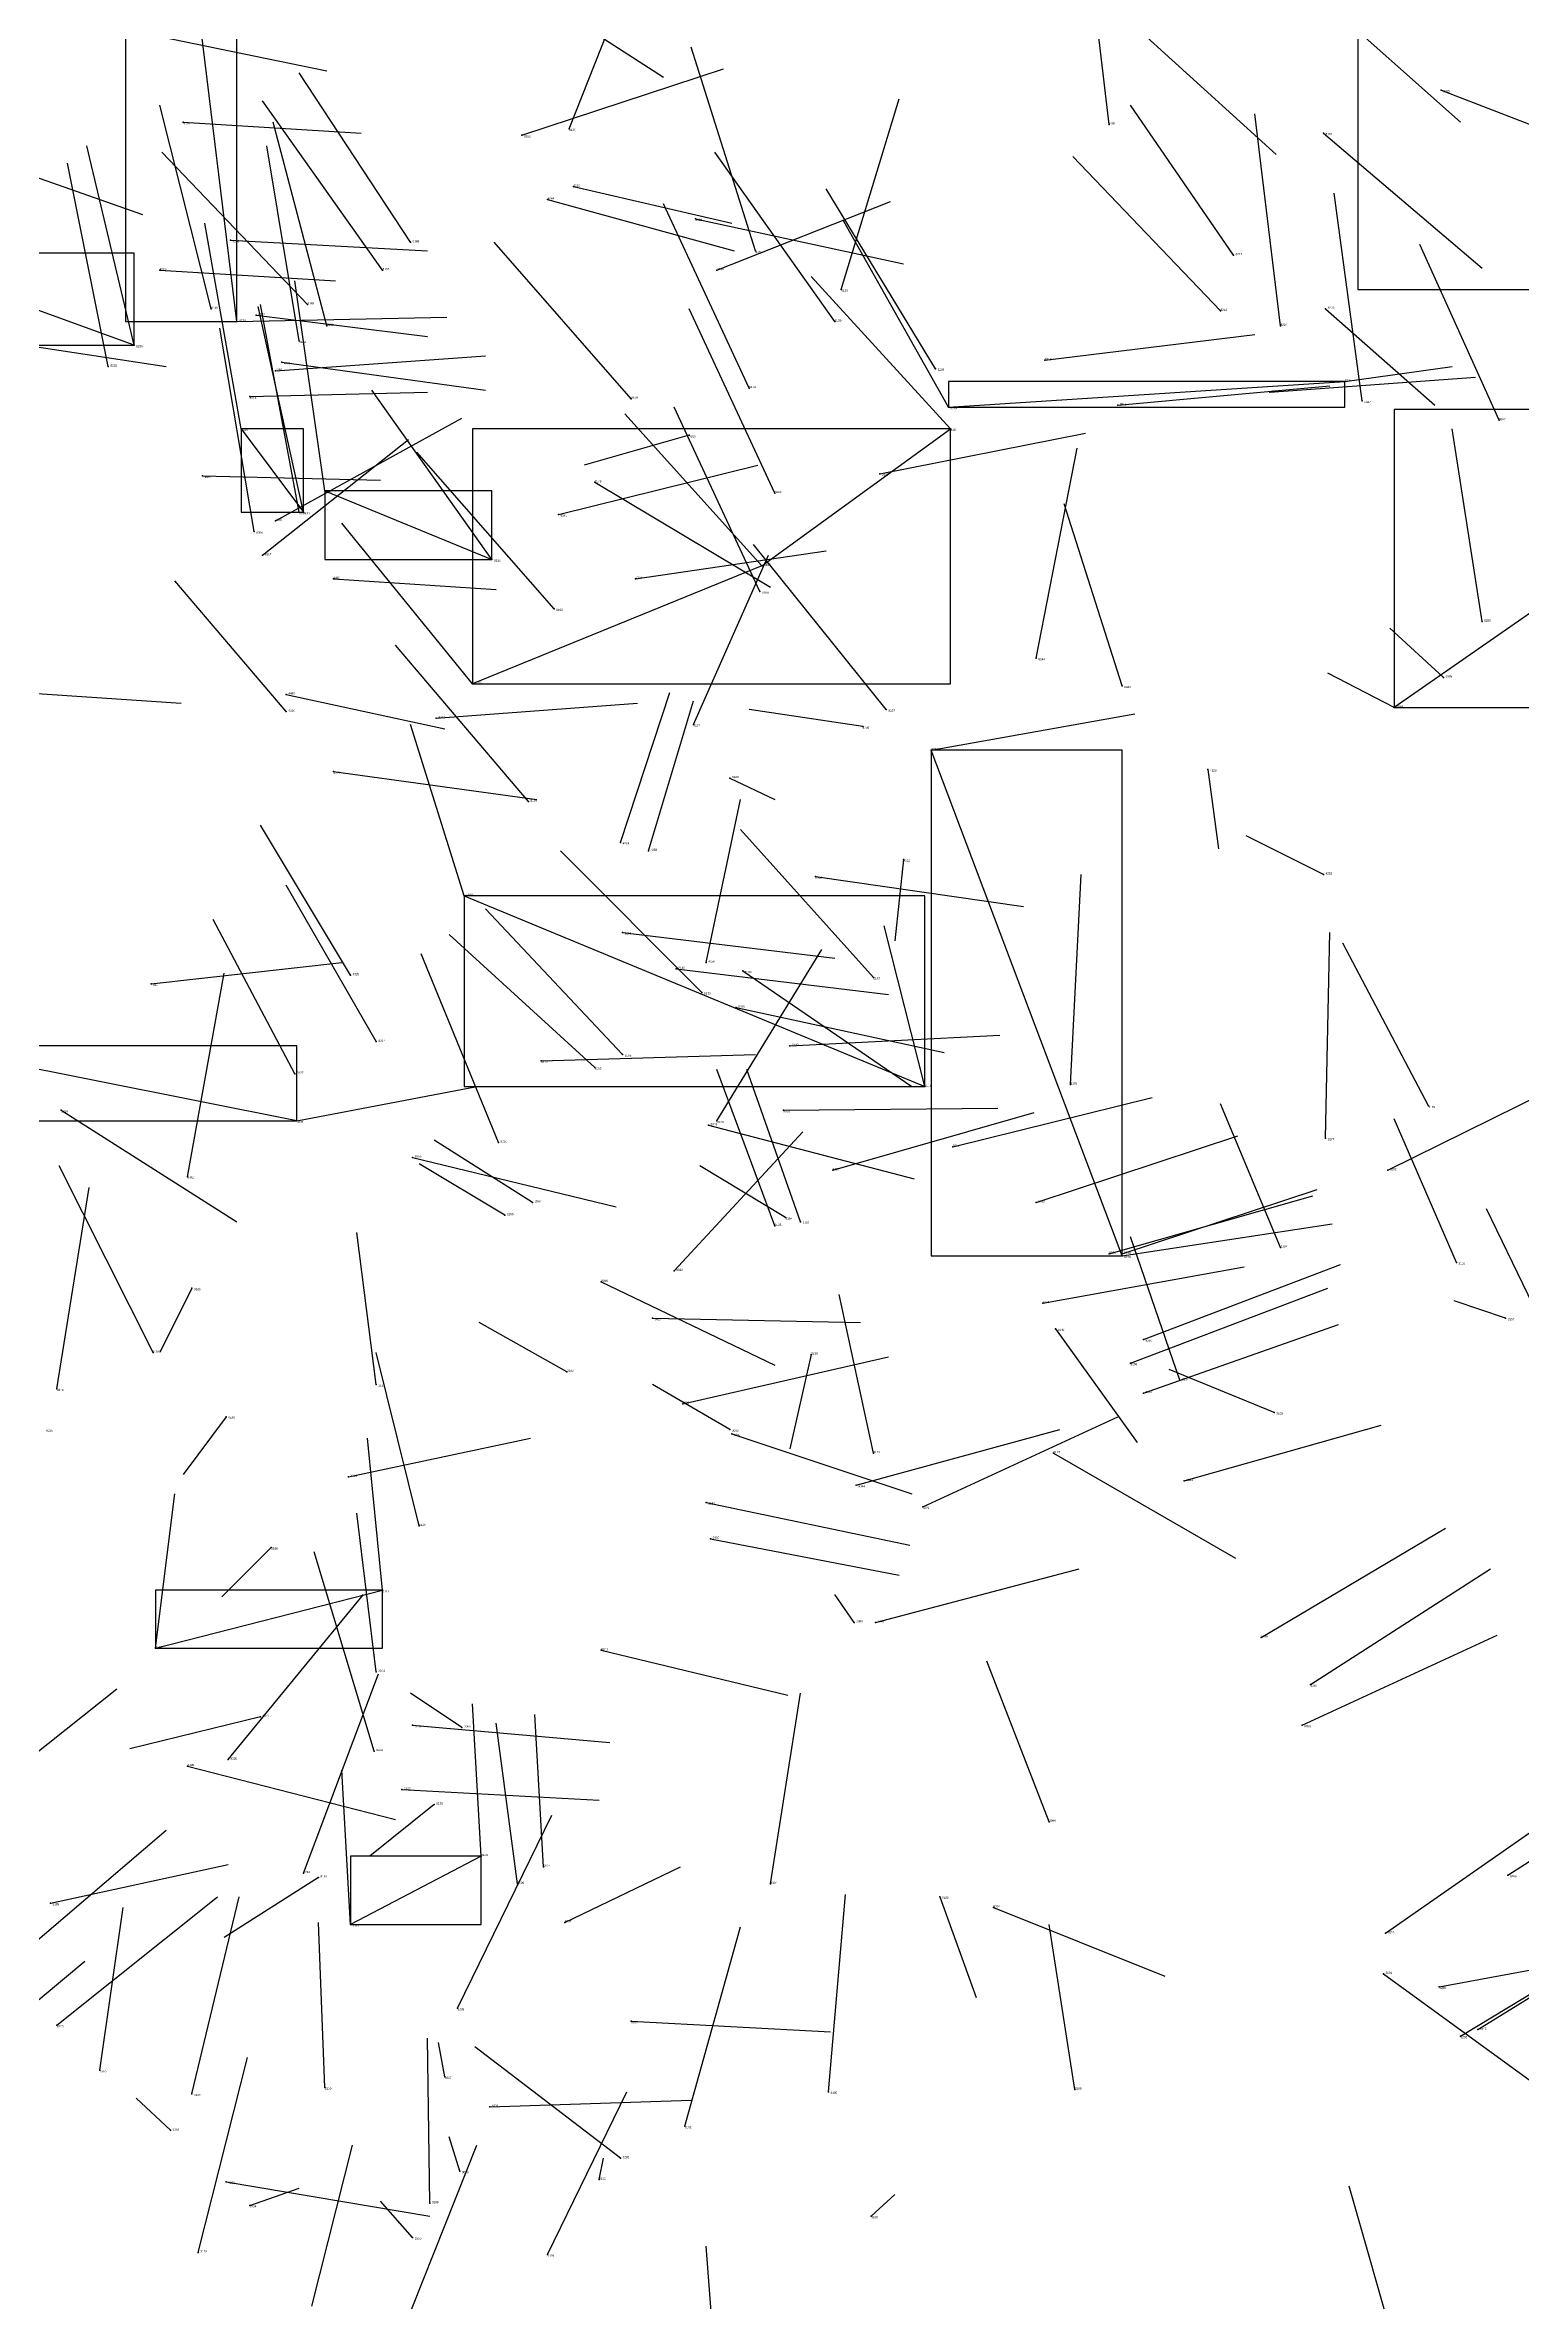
# Model space of a CAD drawing. Extents: x 59.1 to 70.8, y 600.3 to 605.1.
# Drawn here: x 65.134 to 65.823, y 602.122 to 603.175 of the extents above; entities that cross this region are included whole.
import ezdxf

# ---------------------------------------------------------------- set-up
doc = ezdxf.new("R2010")
doc.units = 0
for name, color, linetype in [('Clients', 3, 'CONTINUOUS'), ('Facilities', 3, 'CONTINUOUS'), ('Facilities_lines', 3, 'CONTINUOUS'), ('Min_max_boxes', 1, 'CONTINUOUS'), ('Normals', 1, 'CONTINUOUS'), ('Source_points', 5, 'CONTINUOUS'), ('Text', 3, 'CONTINUOUS')]:
    doc.layers.add(name, color=color, linetype=linetype)

msp = doc.modelspace()

# ---------------------------------------------------------------- linework, layer by layer
at = {"layer": 'Clients', "color": 5}
for p in [(65.74, 603.018, 462.934), (65.556, 602.996, 459.894), (65.254, 602.957, 459.231), (65.342, 602.935, 459.53), (65.333, 602.877, 459.707), (65.763, 602.866, 455.051), (65.547, 602.846, 461.047), (65.544, 602.689, 456.869), (65.291, 602.454, 457.126), (65.276, 602.298, 457.245)]:
    msp.add_point(p, dxfattribs=at)
at = {"layer": 'Facilities', "color": 3}
for p in [(65.785, 603.154, 460.315), (65.198, 603.139, 456.357), (65.378, 603.136, 457.708), (65.63, 603.138, 458.296), (65.356, 603.133, 461.195), (65.73, 603.134, 459.667), (65.38, 603.109, 456.214), (65.368, 603.103, 456.682), (65.437, 603.094, 460.29), (65.22, 603.084, 456.408), (65.304, 603.083, 459.314), (65.465, 603.079, 462.889), (65.688, 603.077, 462.598), (65.187, 603.07, 454.596), (65.291, 603.07, 459.482), (65.447, 603.07, 455.169), (65.211, 603.052, 459.189), (65.256, 603.054, 459.848), (65.505, 603.061, 457.79), (65.682, 603.051, 462.901), (65.731, 603.052, 462.71), (65.223, 603.046, 456.506), (65.232, 603.049, 454.585), (65.265, 603.044, 459.018), (65.502, 603.046, 459.506), (65.71, 603.044, 458.983), (65.175, 603.035, 458.784), (65.252, 603.037, 463.298), (65.163, 603.025, 458.951), (65.241, 603.023, 456.514), (65.244, 603.027, 456.458), (65.549, 603.024, 462.984), (65.6, 603.028, 460.862), (65.229, 603.011, 454.77), (65.407, 603.01, 459.891), (65.462, 603.015, 463.08), (65.705, 603.013, 457.756), (65.748, 603.009, 458.385), (65.555, 603.006, 462.833), (65.634, 603.007, 460.903), (65.812, 603, 462.318), (65.225, 602.996, 458.992), (65.434, 602.993, 456.157), (65.207, 602.974, 454.667), (65.264, 602.967, 459.176), (65.39, 602.971, 461.858), (65.523, 602.975, 461.273), (65.252, 602.957, 459.289), (65.373, 602.956, 460.954), (65.474, 602.966, 463.004), (65.231, 602.948, 463.144), (65.241, 602.953, 456.663), (65.235, 602.937, 461.316), (65.268, 602.926, 454.654), (65.409, 602.926, 455.125), (65.468, 602.932, 459.863), (65.467, 602.92, 463.048), (65.371, 602.912, 459.773), (65.804, 602.906, 462.473), (65.596, 602.889, 458.512), (65.246, 602.872, 454.67), (65.636, 602.876, 462.493), (65.786, 602.88, 455.016), (65.246, 602.864, 456.736), (65.526, 602.865, 462.926), (65.316, 602.861, 456.187), (65.436, 602.858, 457.801), (65.515, 602.857, 455.085), (65.268, 602.836, 456.691), (65.453, 602.833, 463.485), (65.676, 602.837, 456.173), (65.359, 602.822, 459.818), (65.402, 602.803, 457.821), (65.415, 602.799, 457.852), (65.534, 602.795, 456.134), (65.73, 602.788, 455.006), (65.329, 602.778, 456.736), (65.493, 602.787, 460.566), (65.403, 602.761, 460.27), (65.442, 602.747, 457.85), (65.183, 602.737, 456.172), (65.276, 602.741, 456.781), (65.428, 602.744, 460.365), (65.459, 602.743, 460.109), (65.52, 602.74, 463.094), (65.44, 602.733, 460.013), (65.456, 602.726, 460.464), (65.288, 602.71, 456.741), (65.403, 602.704, 459.938), (65.481, 602.708, 460.564), (65.25, 602.695, 456.894), (65.365, 602.701, 460.198), (65.39, 602.698, 460.011), (65.612, 602.69, 458.436), (65.141, 602.678, 460.82), (65.251, 602.673, 456.144), (65.447, 602.673, 461.759), (65.478, 602.678, 460.372), (65.779, 602.68, 458.289), (65.345, 602.663, 461.922), (65.443, 602.671, 460.401), (65.557, 602.661, 460.77), (65.731, 602.665, 458.381), (65.305, 602.656, 460.227), (65.2, 602.647, 460.234), (65.501, 602.65, 460.987), (65.76, 602.65, 461.634), (65.361, 602.635, 454.647), (65.596, 602.635, 460.877), (65.348, 602.629, 455.008), (65.474, 602.624, 456.919), (65.479, 602.628, 455.002), (65.486, 602.626, 456.938), (65.63, 602.611, 461.151), (65.636, 602.611, 461.067), (65.636, 602.61, 461.241), (65.71, 602.614, 456.974), (65.393, 602.598, 460.105), (65.427, 602.603, 461.713), (65.792, 602.607, 456.982), (65.202, 602.595, 463.32), (65.599, 602.588, 460.76), (65.417, 602.581, 460.538), (65.815, 602.581, 455.024), (65.605, 602.576, 462.179), (65.646, 602.571, 461.315), (65.184, 602.565, 460.397), (65.377, 602.556, 454.862), (65.491, 602.564, 456.126), (65.64, 602.56, 461.005), (65.139, 602.548, 460.278), (65.288, 602.55, 456.957), (65.646, 602.546, 460.859), (65.663, 602.552, 456.93), (65.218, 602.535, 463.315), (65.431, 602.541, 460.447), (65.707, 602.537, 455.288), (65.453, 602.529, 454.951), (65.454, 602.527, 460.083), (65.52, 602.518, 456.927), (65.604, 602.518, 457.639), (65.275, 602.507, 456.181), (65.512, 602.503, 460.574), (65.665, 602.505, 460.691), (65.442, 602.495, 457.543), (65.543, 602.493, 461.335), (65.308, 602.484, 456.817), (65.239, 602.474, 463.347), (65.444, 602.478, 461.07), (65.511, 602.439, 454.989), (65.521, 602.439, 460.594), (65.701, 602.432, 461.372), (65.185, 602.427, 457.12), (65.393, 602.426, 460.087), (65.288, 602.416, 457.216), (65.724, 602.41, 461.436), (65.234, 602.395, 463.204), (65.305, 602.391, 455.338), (65.328, 602.39, 454.908), (65.72, 602.391, 461.479), (65.287, 602.379, 462.141), (65.2, 602.372, 457.348), (65.219, 602.375, 462.335), (65.3, 602.361, 455.306), (65.315, 602.354, 463.314), (65.602, 602.346, 457.332), (65.337, 602.33, 457.232), (65.366, 602.325, 457.178), (65.254, 602.322, 462.216), (65.261, 602.32, 463.32), (65.354, 602.317, 457.298), (65.472, 602.317, 456.065), (65.816, 602.321, 461.346), (65.136, 602.308, 457.718), (65.551, 602.311, 462.759), (65.576, 602.306, 461.028), (65.376, 602.299, 461.777), (65.759, 602.294, 461.588), (65.758, 602.275, 457.566), (65.784, 602.269, 461.646), (65.139, 602.251, 462.76), (65.326, 602.259, 462.248), (65.407, 602.253, 460.273), (65.794, 602.246, 461.432), (65.802, 602.249, 461.33), (65.159, 602.23, 457.303), (65.202, 602.219, 456.129), (65.264, 602.222, 457.305), (65.32, 602.227, 454.953), (65.499, 602.22, 456.056), (65.614, 602.221, 457.33), (65.341, 602.213, 460.868), (65.192, 602.202, 455.077), (65.432, 602.204, 456.121), (65.402, 602.189, 461.278), (65.218, 602.178, 460.326), (65.327, 602.183, 454.953), (65.392, 602.179, 455.133), (65.229, 602.167, 455.165), (65.313, 602.168, 457.328), (65.519, 602.162, 455.162), (65.205, 602.145, 456.1), (65.305, 602.152, 454.993), (65.368, 602.144, 462.938)]:
    msp.add_point(p, dxfattribs=at)
at = {"layer": 'Facilities_lines', "color": 3}
for p, q in [((65.223, 603.046, 456.506), (65.171, 603.472, 455.996)), ((65.175, 603.035, 458.784), (65.057, 603.078, 458.532)), ((65.555, 603.006, 462.833), (65.74, 603.018, 462.934)), ((65.963, 603.005, 455.061), (65.763, 602.866, 455.051)), ((65.225, 602.996, 458.992), (65.254, 602.957, 459.231)), ((65.468, 602.932, 459.863), (65.556, 602.996, 459.894)), ((65.264, 602.967, 459.176), (65.342, 602.935, 459.53)), ((65.468, 602.932, 459.863), (65.333, 602.877, 459.707)), ((65.636, 602.61, 461.241), (65.547, 602.846, 461.047)), ((65.329, 602.778, 456.736), (65.544, 602.689, 456.869)), ((65.251, 602.673, 456.144), (65.076, 602.708, 455.951)), ((65.185, 602.427, 457.12), (65.291, 602.454, 457.126)), ((65.337, 602.33, 457.232), (65.276, 602.298, 457.245))]:
    msp.add_line(p, q, dxfattribs=at)
at = {"layer": 'Min_max_boxes', "color": 1}
for p, q in [((65.746, 603.545, 449.423), (65.746, 603.061, 449.423)), ((65.746, 603.545, 449.607), (65.746, 603.061, 449.607)), ((65.171, 603.472, 455.996), (65.171, 603.046, 455.996)), ((65.171, 603.472, 456.506), (65.171, 603.046, 456.506)), ((65.223, 603.046, 455.996), (65.223, 603.472, 455.996)), ((65.223, 603.046, 456.506), (65.223, 603.472, 456.506)), ((65.175, 603.078, 458.532), (65.057, 603.078, 458.532)), ((65.175, 603.078, 458.784), (65.057, 603.078, 458.784)), ((65.175, 603.035, 458.532), (65.175, 603.078, 458.532)), ((65.175, 603.035, 458.784), (65.175, 603.078, 458.784)), ((65.175, 603.078, 458.532), (65.175, 603.078, 458.784)), ((65.746, 603.061, 449.423), (66.104, 603.061, 449.423)), ((65.746, 603.061, 449.607), (66.104, 603.061, 449.607)), ((65.746, 603.061, 449.423), (65.746, 603.061, 449.607)), ((65.171, 603.046, 455.996), (65.223, 603.046, 455.996)), ((65.171, 603.046, 456.506), (65.223, 603.046, 456.506)), ((65.171, 603.046, 455.996), (65.171, 603.046, 456.506)), ((65.223, 603.046, 455.996), (65.223, 603.046, 456.506)), ((65.057, 603.035, 458.532), (65.175, 603.035, 458.532)), ((65.057, 603.035, 458.784), (65.175, 603.035, 458.784)), ((65.175, 603.035, 458.532), (65.175, 603.035, 458.784)), ((65.74, 603.018, 462.833), (65.555, 603.018, 462.833)), ((65.555, 603.018, 462.833), (65.555, 603.006, 462.833)), ((65.74, 603.018, 462.934), (65.555, 603.018, 462.934)), ((65.555, 603.018, 462.934), (65.555, 603.006, 462.934)), ((65.555, 603.018, 462.833), (65.555, 603.018, 462.934)), ((65.74, 603.006, 462.833), (65.74, 603.018, 462.833)), ((65.74, 603.006, 462.934), (65.74, 603.018, 462.934)), ((65.74, 603.018, 462.833), (65.74, 603.018, 462.934)), ((65.555, 603.006, 462.833), (65.74, 603.006, 462.833)), ((65.555, 603.006, 462.934), (65.74, 603.006, 462.934)), ((65.555, 603.006, 462.833), (65.555, 603.006, 462.934)), ((65.74, 603.006, 462.833), (65.74, 603.006, 462.934)), ((65.963, 603.005, 455.051), (65.763, 603.005, 455.051)), ((65.763, 603.005, 455.051), (65.763, 602.866, 455.051)), ((65.963, 603.005, 455.061), (65.763, 603.005, 455.061)), ((65.763, 603.005, 455.061), (65.763, 602.866, 455.061)), ((65.763, 603.005, 455.051), (65.763, 603.005, 455.061)), ((65.254, 602.996, 458.992), (65.225, 602.996, 458.992)), ((65.225, 602.996, 458.992), (65.225, 602.957, 458.992)), ((65.254, 602.996, 459.231), (65.225, 602.996, 459.231)), ((65.225, 602.996, 459.231), (65.225, 602.957, 459.231)), ((65.225, 602.996, 458.992), (65.225, 602.996, 459.231)), ((65.254, 602.957, 458.992), (65.254, 602.996, 458.992)), ((65.254, 602.957, 459.231), (65.254, 602.996, 459.231)), ((65.254, 602.996, 458.992), (65.254, 602.996, 459.231)), ((65.556, 602.996, 459.707), (65.333, 602.996, 459.707)), ((65.333, 602.996, 459.707), (65.333, 602.877, 459.707)), ((65.556, 602.996, 459.894), (65.333, 602.996, 459.894)), ((65.333, 602.996, 459.894), (65.333, 602.877, 459.894)), ((65.333, 602.996, 459.707), (65.333, 602.996, 459.894)), ((65.556, 602.877, 459.707), (65.556, 602.996, 459.707)), ((65.556, 602.877, 459.894), (65.556, 602.996, 459.894)), ((65.556, 602.996, 459.707), (65.556, 602.996, 459.894)), ((65.342, 602.967, 459.176), (65.264, 602.967, 459.176)), ((65.264, 602.967, 459.176), (65.264, 602.935, 459.176)), ((65.342, 602.967, 459.53), (65.264, 602.967, 459.53)), ((65.264, 602.967, 459.53), (65.264, 602.935, 459.53)), ((65.264, 602.967, 459.176), (65.264, 602.967, 459.53)), ((65.342, 602.935, 459.176), (65.342, 602.967, 459.176)), ((65.342, 602.935, 459.53), (65.342, 602.967, 459.53)), ((65.342, 602.967, 459.176), (65.342, 602.967, 459.53)), ((65.225, 602.957, 458.992), (65.254, 602.957, 458.992)), ((65.225, 602.957, 459.231), (65.254, 602.957, 459.231)), ((65.225, 602.957, 458.992), (65.225, 602.957, 459.231)), ((65.254, 602.957, 458.992), (65.254, 602.957, 459.231)), ((65.264, 602.935, 459.176), (65.342, 602.935, 459.176)), ((65.264, 602.935, 459.53), (65.342, 602.935, 459.53)), ((65.264, 602.935, 459.176), (65.264, 602.935, 459.53)), ((65.342, 602.935, 459.176), (65.342, 602.935, 459.53)), ((65.333, 602.877, 459.707), (65.556, 602.877, 459.707)), ((65.333, 602.877, 459.894), (65.556, 602.877, 459.894)), ((65.333, 602.877, 459.707), (65.333, 602.877, 459.894)), ((65.556, 602.877, 459.707), (65.556, 602.877, 459.894)), ((65.763, 602.866, 455.051), (65.963, 602.866, 455.051)), ((65.763, 602.866, 455.061), (65.963, 602.866, 455.061)), ((65.763, 602.866, 455.051), (65.763, 602.866, 455.061)), ((65.636, 602.846, 461.047), (65.547, 602.846, 461.047)), ((65.547, 602.846, 461.047), (65.547, 602.61, 461.047)), ((65.636, 602.846, 461.241), (65.547, 602.846, 461.241)), ((65.547, 602.846, 461.241), (65.547, 602.61, 461.241)), ((65.547, 602.846, 461.047), (65.547, 602.846, 461.241)), ((65.636, 602.61, 461.047), (65.636, 602.846, 461.047)), ((65.636, 602.61, 461.241), (65.636, 602.846, 461.241)), ((65.636, 602.846, 461.047), (65.636, 602.846, 461.241)), ((65.544, 602.778, 456.736), (65.329, 602.778, 456.736)), ((65.329, 602.778, 456.736), (65.329, 602.689, 456.736)), ((65.544, 602.778, 456.869), (65.329, 602.778, 456.869)), ((65.329, 602.778, 456.869), (65.329, 602.689, 456.869)), ((65.329, 602.778, 456.736), (65.329, 602.778, 456.869)), ((65.544, 602.689, 456.736), (65.544, 602.778, 456.736)), ((65.544, 602.689, 456.869), (65.544, 602.778, 456.869)), ((65.544, 602.778, 456.736), (65.544, 602.778, 456.869)), ((65.251, 602.708, 455.951), (65.076, 602.708, 455.951)), ((65.251, 602.708, 456.144), (65.076, 602.708, 456.144)), ((65.251, 602.673, 455.951), (65.251, 602.708, 455.951)), ((65.251, 602.673, 456.144), (65.251, 602.708, 456.144)), ((65.251, 602.708, 455.951), (65.251, 602.708, 456.144)), ((65.329, 602.689, 456.736), (65.544, 602.689, 456.736)), ((65.329, 602.689, 456.869), (65.544, 602.689, 456.869)), ((65.329, 602.689, 456.736), (65.329, 602.689, 456.869)), ((65.544, 602.689, 456.736), (65.544, 602.689, 456.869)), ((65.076, 602.673, 455.951), (65.251, 602.673, 455.951)), ((65.076, 602.673, 456.144), (65.251, 602.673, 456.144)), ((65.251, 602.673, 455.951), (65.251, 602.673, 456.144)), ((65.547, 602.61, 461.047), (65.636, 602.61, 461.047)), ((65.547, 602.61, 461.241), (65.636, 602.61, 461.241)), ((65.547, 602.61, 461.047), (65.547, 602.61, 461.241)), ((65.636, 602.61, 461.047), (65.636, 602.61, 461.241)), ((65.291, 602.454, 457.12), (65.185, 602.454, 457.12)), ((65.185, 602.454, 457.12), (65.185, 602.427, 457.12)), ((65.291, 602.454, 457.126), (65.185, 602.454, 457.126)), ((65.185, 602.454, 457.126), (65.185, 602.427, 457.126)), ((65.185, 602.454, 457.12), (65.185, 602.454, 457.126)), ((65.291, 602.427, 457.12), (65.291, 602.454, 457.12)), ((65.291, 602.427, 457.126), (65.291, 602.454, 457.126)), ((65.291, 602.454, 457.12), (65.291, 602.454, 457.126)), ((65.185, 602.427, 457.12), (65.291, 602.427, 457.12)), ((65.185, 602.427, 457.126), (65.291, 602.427, 457.126)), ((65.185, 602.427, 457.12), (65.185, 602.427, 457.126)), ((65.291, 602.427, 457.12), (65.291, 602.427, 457.126)), ((65.337, 602.33, 457.232), (65.276, 602.33, 457.232)), ((65.276, 602.33, 457.232), (65.276, 602.298, 457.232)), ((65.337, 602.33, 457.245), (65.276, 602.33, 457.245)), ((65.276, 602.33, 457.245), (65.276, 602.298, 457.245)), ((65.276, 602.33, 457.232), (65.276, 602.33, 457.245)), ((65.337, 602.298, 457.232), (65.337, 602.33, 457.232)), ((65.337, 602.298, 457.245), (65.337, 602.33, 457.245)), ((65.337, 602.33, 457.232), (65.337, 602.33, 457.245)), ((65.276, 602.298, 457.232), (65.337, 602.298, 457.232)), ((65.276, 602.298, 457.245), (65.337, 602.298, 457.245)), ((65.276, 602.298, 457.232), (65.276, 602.298, 457.245)), ((65.337, 602.298, 457.232), (65.337, 602.298, 457.245))]:
    msp.add_line(p, q, dxfattribs=at)
at = {"layer": 'Normals', "color": 1}
for p, q in [((65.63, 603.138, 458.296), (65.619, 603.232, 458.263)), ((65.378, 603.136, 457.708), (65.414, 603.227, 457.689)), ((65.354, 603.204, 454.553), (65.422, 603.16, 454.494)), ((65.721, 603.204, 459.645), (65.794, 603.139, 459.623)), ((65.634, 603.191, 462.771), (65.708, 603.124, 462.782)), ((65.187, 603.179, 454.507), (65.265, 603.163, 454.447)), ((65.465, 603.079, 462.889), (65.435, 603.174, 462.901)), ((65.304, 603.083, 459.314), (65.252, 603.162, 459.347)), ((65.356, 603.133, 461.195), (65.45, 603.164, 461.179)), ((65.211, 603.052, 459.189), (65.187, 603.147, 459.207)), ((65.291, 603.07, 459.482), (65.235, 603.149, 459.507)), ((65.505, 603.061, 457.79), (65.532, 603.15, 457.754)), ((65.688, 603.077, 462.598), (65.64, 603.147, 462.545)), ((65.785, 603.154, 460.315), (65.878, 603.118, 460.315)), ((65.198, 603.139, 456.357), (65.281, 603.134, 456.301)), ((65.265, 603.044, 459.018), (65.24, 603.139, 459.037)), ((65.71, 603.044, 458.983), (65.698, 603.143, 458.986)), ((65.175, 603.035, 458.784), (65.153, 603.128, 458.813)), ((65.256, 603.054, 459.848), (65.188, 603.125, 459.866)), ((65.252, 603.037, 463.298), (65.237, 603.128, 463.336)), ((65.502, 603.046, 459.506), (65.446, 603.125, 459.533)), ((65.73, 603.134, 459.667), (65.804, 603.071, 459.643)), ((65.099, 603.124, 455.774), (65.179, 603.096, 455.721)), ((65.163, 603.025, 458.951), (65.144, 603.12, 458.976)), ((65.682, 603.051, 462.901), (65.613, 603.123, 462.897)), ((65.38, 603.109, 456.214), (65.454, 603.092, 456.149)), ((65.549, 603.024, 462.984), (65.498, 603.108, 463.001)), ((65.748, 603.009, 458.385), (65.735, 603.106, 458.366)), ((65.368, 603.103, 456.682), (65.455, 603.079, 456.64)), ((65.462, 603.015, 463.08), (65.422, 603.101, 463.113)), ((65.437, 603.094, 460.29), (65.534, 603.073, 460.302)), ((65.447, 603.07, 455.169), (65.528, 603.102, 455.119)), ((65.555, 603.006, 462.833), (65.506, 603.093, 462.827)), ((65.225, 602.996, 458.992), (65.208, 603.092, 459.015)), ((65.22, 603.084, 456.408), (65.312, 603.079, 456.369)), ((65.407, 603.01, 459.891), (65.343, 603.083, 459.914)), ((65.812, 603, 462.318), (65.775, 603.082, 462.274)), ((65.187, 603.07, 454.596), (65.269, 603.065, 454.539)), ((65.264, 602.967, 459.176), (65.25, 603.065, 459.193)), ((65.556, 602.996, 459.894), (65.491, 603.067, 459.921)), ((65.254, 602.957, 459.231), (65.233, 603.053, 459.25)), ((65.252, 602.957, 459.289), (65.234, 603.054, 459.308)), ((65.474, 602.966, 463.004), (65.434, 603.052, 463.037)), ((65.731, 603.052, 462.71), (65.782, 603.007, 462.783)), ((65.231, 602.948, 463.144), (65.215, 603.043, 463.171)), ((65.223, 603.046, 456.506), (65.321, 603.048, 456.485)), ((65.232, 603.049, 454.585), (65.312, 603.039, 454.525)), ((65.105, 603.038, 455.918), (65.19, 603.025, 455.868)), ((65.241, 603.023, 456.514), (65.339, 603.03, 456.493)), ((65.6, 603.028, 460.862), (65.698, 603.04, 460.849)), ((65.244, 603.027, 456.458), (65.339, 603.014, 456.43)), ((65.705, 603.013, 457.756), (65.801, 603.02, 457.784)), ((65.74, 603.018, 462.934), (65.79, 603.025, 463.021)), ((65.229, 603.011, 454.77), (65.312, 603.013, 454.715)), ((65.342, 602.935, 459.53), (65.286, 603.014, 459.556)), ((65.634, 603.007, 460.903), (65.733, 603.016, 460.893)), ((65.241, 602.953, 456.663), (65.328, 603.001, 456.674)), ((65.468, 602.932, 459.863), (65.404, 603.003, 459.89)), ((65.467, 602.92, 463.048), (65.427, 603.006, 463.081)), ((65.235, 602.937, 461.316), (65.303, 602.991, 461.365)), ((65.434, 602.993, 456.157), (65.385, 602.979, 456.243)), ((65.523, 602.975, 461.273), (65.619, 602.994, 461.251)), ((65.804, 602.906, 462.473), (65.79, 602.996, 462.431)), ((65.371, 602.912, 459.773), (65.307, 602.985, 459.796)), ((65.373, 602.956, 460.954), (65.466, 602.979, 460.926)), ((65.596, 602.889, 458.512), (65.615, 602.987, 458.515)), ((65.207, 602.974, 454.667), (65.29, 602.972, 454.611)), ((65.39, 602.971, 461.858), (65.472, 602.922, 461.887)), ((65.636, 602.876, 462.493), (65.609, 602.961, 462.447)), ((65.333, 602.877, 459.707), (65.272, 602.952, 459.733)), ((65.409, 602.926, 455.125), (65.498, 602.939, 455.081)), ((65.436, 602.858, 457.801), (65.471, 602.937, 457.751)), ((65.526, 602.865, 462.926), (65.464, 602.942, 462.91)), ((65.246, 602.864, 456.736), (65.194, 602.925, 456.796)), ((65.268, 602.926, 454.654), (65.344, 602.921, 454.59)), ((65.359, 602.822, 459.818), (65.297, 602.895, 459.847)), ((65.786, 602.88, 455.016), (65.761, 602.903, 455.11)), ((65.106, 602.874, 456.246), (65.197, 602.868, 456.205)), ((65.246, 602.872, 454.67), (65.32, 602.856, 454.605)), ((65.402, 602.803, 457.821), (65.425, 602.873, 457.754)), ((65.763, 602.866, 455.051), (65.732, 602.882, 455.145)), ((65.316, 602.861, 456.187), (65.41, 602.868, 456.155)), ((65.415, 602.799, 457.852), (65.436, 602.869, 457.784)), ((65.515, 602.857, 455.085), (65.462, 602.865, 455.169)), ((65.547, 602.846, 461.047), (65.642, 602.863, 461.021)), ((65.329, 602.778, 456.736), (65.304, 602.858, 456.791)), ((65.268, 602.836, 456.691), (65.363, 602.823, 456.662)), ((65.453, 602.833, 463.485), (65.474, 602.823, 463.582)), ((65.676, 602.837, 456.173), (65.681, 602.8, 456.266)), ((65.442, 602.747, 457.85), (65.458, 602.823, 457.786)), ((65.276, 602.741, 456.781), (65.234, 602.811, 456.838)), ((65.52, 602.74, 463.094), (65.458, 602.809, 463.056)), ((65.44, 602.733, 460.013), (65.374, 602.799, 460.049)), ((65.73, 602.788, 455.006), (65.694, 602.806, 455.098)), ((65.534, 602.795, 456.134), (65.53, 602.757, 456.226)), ((65.612, 602.69, 458.436), (65.617, 602.788, 458.414)), ((65.288, 602.71, 456.741), (65.246, 602.783, 456.795)), ((65.493, 602.787, 460.566), (65.59, 602.773, 460.544)), ((65.25, 602.695, 456.894), (65.212, 602.767, 456.952)), ((65.403, 602.704, 459.938), (65.339, 602.772, 459.974)), ((65.39, 602.698, 460.011), (65.322, 602.76, 460.05)), ((65.403, 602.761, 460.27), (65.502, 602.749, 460.261)), ((65.544, 602.689, 456.869), (65.525, 602.764, 456.933)), ((65.731, 602.665, 458.381), (65.733, 602.761, 458.353)), ((65.779, 602.68, 458.289), (65.739, 602.756, 458.239)), ((65.183, 602.737, 456.172), (65.272, 602.747, 456.127)), ((65.345, 602.663, 461.922), (65.309, 602.751, 461.889)), ((65.447, 602.673, 461.759), (65.496, 602.753, 461.793)), ((65.2, 602.647, 460.234), (65.217, 602.742, 460.259)), ((65.428, 602.744, 460.365), (65.527, 602.732, 460.356)), ((65.459, 602.743, 460.109), (65.538, 602.689, 460.081)), ((65.456, 602.726, 460.464), (65.553, 602.705, 460.452)), ((65.365, 602.701, 460.198), (65.465, 602.704, 460.194)), ((65.481, 602.708, 460.564), (65.579, 602.713, 460.544)), ((65.474, 602.624, 456.919), (65.447, 602.697, 456.982)), ((65.486, 602.626, 456.938), (65.461, 602.697, 457.004)), ((65.76, 602.65, 461.634), (65.849, 602.694, 461.62)), ((65.251, 602.673, 456.144), (65.335, 602.689, 456.091)), ((65.557, 602.661, 460.77), (65.65, 602.684, 460.743)), ((65.141, 602.678, 460.82), (65.223, 602.626, 460.796)), ((65.478, 602.678, 460.372), (65.578, 602.679, 460.363)), ((65.501, 602.65, 460.987), (65.595, 602.677, 460.968)), ((65.71, 602.614, 456.974), (65.682, 602.681, 457.043)), ((65.792, 602.607, 456.982), (65.763, 602.674, 457.05)), ((65.361, 602.635, 454.647), (65.315, 602.664, 454.731)), ((65.427, 602.603, 461.713), (65.487, 602.668, 461.76)), ((65.443, 602.671, 460.401), (65.539, 602.646, 460.39)), ((65.596, 602.635, 460.877), (65.69, 602.666, 460.86)), ((65.184, 602.565, 460.397), (65.14, 602.652, 460.417)), ((65.305, 602.656, 460.227), (65.4, 602.633, 460.206)), ((65.348, 602.629, 455.008), (65.308, 602.653, 455.097)), ((65.479, 602.628, 455.002), (65.439, 602.652, 455.091)), ((65.139, 602.548, 460.278), (65.154, 602.642, 460.307)), ((65.636, 602.611, 461.067), (65.727, 602.641, 461.04)), ((65.63, 602.611, 461.151), (65.725, 602.638, 461.135)), ((65.84, 602.562, 456.964), (65.806, 602.632, 457.027)), ((65.288, 602.55, 456.957), (65.279, 602.621, 457.027)), ((65.636, 602.61, 461.241), (65.734, 602.625, 461.229)), ((65.663, 602.552, 456.93), (65.64, 602.619, 457.001)), ((65.393, 602.598, 460.105), (65.474, 602.559, 460.061)), ((65.599, 602.588, 460.76), (65.693, 602.605, 460.731)), ((65.646, 602.571, 461.315), (65.738, 602.606, 461.33)), ((65.202, 602.595, 463.32), (65.187, 602.565, 463.414)), ((65.52, 602.518, 456.927), (65.504, 602.592, 456.992)), ((65.64, 602.56, 461.005), (65.732, 602.595, 460.988)), ((65.815, 602.581, 455.024), (65.791, 602.589, 455.121)), ((65.377, 602.556, 454.862), (65.336, 602.579, 454.95)), ((65.417, 602.581, 460.538), (65.514, 602.579, 460.515)), ((65.646, 602.546, 460.859), (65.737, 602.578, 460.834)), ((65.605, 602.576, 462.179), (65.643, 602.523, 462.254)), ((65.308, 602.484, 456.817), (65.288, 602.565, 456.873)), ((65.431, 602.541, 460.447), (65.527, 602.563, 460.427)), ((65.491, 602.564, 456.126), (65.481, 602.52, 456.215)), ((65.707, 602.537, 455.288), (65.658, 602.557, 455.373)), ((65.453, 602.529, 454.951), (65.417, 602.55, 455.042)), ((65.218, 602.535, 463.315), (65.198, 602.508, 463.409)), ((65.543, 602.493, 461.335), (65.634, 602.535, 461.336)), ((65.275, 602.507, 456.181), (65.36, 602.525, 456.132)), ((65.291, 602.454, 457.126), (65.284, 602.525, 457.196)), ((65.454, 602.527, 460.083), (65.538, 602.499, 460.037)), ((65.512, 602.503, 460.574), (65.607, 602.529, 460.555)), ((65.665, 602.505, 460.691), (65.757, 602.531, 460.66)), ((65.604, 602.518, 457.639), (65.689, 602.469, 457.66)), ((65.185, 602.427, 457.12), (65.194, 602.499, 457.188)), ((65.442, 602.495, 457.543), (65.537, 602.475, 457.565)), ((65.288, 602.416, 457.216), (65.279, 602.49, 457.283)), ((65.701, 602.432, 461.372), (65.787, 602.483, 461.379)), ((65.239, 602.474, 463.347), (65.216, 602.451, 463.442)), ((65.287, 602.379, 462.141), (65.259, 602.472, 462.165)), ((65.444, 602.478, 461.07), (65.532, 602.461, 461.025)), ((65.521, 602.439, 460.594), (65.616, 602.464, 460.574)), ((65.724, 602.41, 461.436), (65.808, 602.464, 461.429)), ((65.219, 602.375, 462.335), (65.282, 602.452, 462.34)), ((65.511, 602.439, 454.989), (65.502, 602.452, 455.088)), ((65.72, 602.391, 461.479), (65.811, 602.433, 461.479)), ((65.393, 602.426, 460.087), (65.48, 602.405, 460.042)), ((65.602, 602.346, 457.332), (65.573, 602.421, 457.391)), ((65.254, 602.322, 462.216), (65.289, 602.415, 462.22)), ((65.089, 602.346, 462.71), (65.167, 602.408, 462.701)), ((65.328, 602.39, 454.908), (65.304, 602.406, 455.004)), ((65.337, 602.33, 457.232), (65.333, 602.401, 457.302)), ((65.472, 602.317, 456.065), (65.486, 602.406, 456.021)), ((65.234, 602.395, 463.204), (65.173, 602.38, 463.281)), ((65.305, 602.391, 455.338), (65.397, 602.383, 455.377)), ((65.354, 602.317, 457.298), (65.344, 602.392, 457.364)), ((65.366, 602.325, 457.178), (65.362, 602.396, 457.248)), ((65.2, 602.372, 457.348), (65.297, 602.347, 457.353)), ((65.276, 602.298, 457.245), (65.272, 602.37, 457.315)), ((65.816, 602.321, 461.346), (65.9, 602.375, 461.349)), ((65.3, 602.361, 455.306), (65.392, 602.356, 455.345)), ((65.315, 602.354, 463.314), (65.285, 602.33, 463.406)), ((65.326, 602.259, 462.248), (65.37, 602.349, 462.248)), ((65.759, 602.294, 461.588), (65.838, 602.349, 461.613)), ((65.114, 602.277, 462.698), (65.19, 602.342, 462.698)), ((65.136, 602.308, 457.718), (65.219, 602.326, 457.77)), ((65.376, 602.299, 461.777), (65.43, 602.325, 461.857)), ((65.261, 602.32, 463.32), (65.217, 602.292, 463.406)), ((65.139, 602.251, 462.76), (65.214, 602.311, 462.733)), ((65.159, 602.23, 457.303), (65.17, 602.306, 457.367)), ((65.202, 602.219, 456.129), (65.224, 602.311, 456.095)), ((65.499, 602.22, 456.056), (65.507, 602.312, 456.018)), ((65.551, 602.311, 462.759), (65.568, 602.264, 462.845)), ((65.576, 602.306, 461.028), (65.656, 602.274, 460.978)), ((65.264, 602.222, 457.305), (65.261, 602.299, 457.369)), ((65.432, 602.204, 456.121), (65.458, 602.297, 456.095)), ((65.614, 602.221, 457.33), (65.602, 602.298, 457.393)), ((65.794, 602.246, 461.432), (65.875, 602.295, 461.465)), ((65.802, 602.249, 461.33), (65.886, 602.301, 461.347)), ((65.784, 602.269, 461.646), (65.882, 602.287, 461.639)), ((65.079, 602.22, 462.563), (65.152, 602.281, 462.596)), ((65.758, 602.275, 457.566), (65.839, 602.216, 457.571)), ((65.407, 602.253, 460.273), (65.5, 602.248, 460.237)), ((65.313, 602.168, 457.328), (65.312, 602.245, 457.392)), ((65.32, 602.227, 454.953), (65.317, 602.243, 455.052)), ((65.402, 602.189, 461.278), (65.334, 602.241, 461.33)), ((65.205, 602.145, 456.1), (65.228, 602.236, 456.065)), ((65.368, 602.144, 462.938), (65.405, 602.22, 462.886)), ((65.192, 602.202, 455.077), (65.176, 602.217, 455.175)), ((65.341, 602.213, 460.868), (65.435, 602.216, 460.834)), ((65.327, 602.183, 454.953), (65.322, 602.199, 455.052)), ((65.258, 602.12, 457.377), (65.277, 602.195, 457.44)), ((65.3, 602.107, 462.341), (65.335, 602.195, 462.309)), ((65.392, 602.179, 455.133), (65.394, 602.189, 455.232)), ((65.218, 602.178, 460.326), (65.313, 602.162, 460.3)), ((65.229, 602.167, 455.165), (65.252, 602.175, 455.262)), ((65.305, 602.152, 454.993), (65.29, 602.169, 455.09)), ((65.519, 602.162, 455.162), (65.53, 602.172, 455.261)), ((65.764, 602.099, 457.332), (65.742, 602.176, 457.392)), ((65.448, 602.068, 457.422), (65.442, 602.148, 457.482))]:
    msp.add_line(p, q, dxfattribs=at)
at = {"layer": 'Source_points', "color": 5}
for p in [(65.785, 603.154, 460.315), (65.198, 603.139, 456.357), (65.378, 603.136, 457.708), (65.63, 603.138, 458.296), (65.356, 603.133, 461.195), (65.73, 603.134, 459.667), (65.38, 603.109, 456.214), (65.368, 603.103, 456.682), (65.437, 603.094, 460.29), (65.22, 603.084, 456.408), (65.304, 603.083, 459.314), (65.465, 603.079, 462.889), (65.688, 603.077, 462.598), (65.187, 603.07, 454.596), (65.291, 603.07, 459.482), (65.447, 603.07, 455.169), (65.211, 603.052, 459.189), (65.256, 603.054, 459.848), (65.505, 603.061, 457.79), (65.682, 603.051, 462.901), (65.731, 603.052, 462.71), (65.223, 603.046, 456.506), (65.232, 603.049, 454.585), (65.265, 603.044, 459.018), (65.502, 603.046, 459.506), (65.71, 603.044, 458.983), (65.175, 603.035, 458.784), (65.252, 603.037, 463.298), (65.163, 603.025, 458.951), (65.241, 603.023, 456.514), (65.244, 603.027, 456.458), (65.549, 603.024, 462.984), (65.6, 603.028, 460.862), (65.229, 603.011, 454.77), (65.407, 603.01, 459.891), (65.462, 603.015, 463.08), (65.705, 603.013, 457.756), (65.74, 603.018, 462.934), (65.748, 603.009, 458.385), (65.555, 603.006, 462.833), (65.634, 603.007, 460.903), (65.812, 603, 462.318), (65.225, 602.996, 458.992), (65.434, 602.993, 456.157), (65.556, 602.996, 459.894), (65.207, 602.974, 454.667), (65.264, 602.967, 459.176), (65.39, 602.971, 461.858), (65.523, 602.975, 461.273), (65.252, 602.957, 459.289), (65.254, 602.957, 459.231), (65.373, 602.956, 460.954), (65.474, 602.966, 463.004), (65.231, 602.948, 463.144), (65.241, 602.953, 456.663), (65.235, 602.937, 461.316), (65.342, 602.935, 459.53), (65.268, 602.926, 454.654), (65.409, 602.926, 455.125), (65.468, 602.932, 459.863), (65.467, 602.92, 463.048), (65.371, 602.912, 459.773), (65.804, 602.906, 462.473), (65.596, 602.889, 458.512), (65.246, 602.872, 454.67), (65.333, 602.877, 459.707), (65.636, 602.876, 462.493), (65.786, 602.88, 455.016), (65.246, 602.864, 456.736), (65.526, 602.865, 462.926), (65.763, 602.866, 455.051), (65.316, 602.861, 456.187), (65.436, 602.858, 457.801), (65.515, 602.857, 455.085), (65.547, 602.846, 461.047), (65.268, 602.836, 456.691), (65.453, 602.833, 463.485), (65.676, 602.837, 456.173), (65.359, 602.822, 459.818), (65.402, 602.803, 457.821), (65.415, 602.799, 457.852), (65.534, 602.795, 456.134), (65.73, 602.788, 455.006), (65.329, 602.778, 456.736), (65.493, 602.787, 460.566), (65.403, 602.761, 460.27), (65.442, 602.747, 457.85), (65.183, 602.737, 456.172), (65.276, 602.741, 456.781), (65.428, 602.744, 460.365), (65.459, 602.743, 460.109), (65.52, 602.74, 463.094), (65.44, 602.733, 460.013), (65.456, 602.726, 460.464), (65.288, 602.71, 456.741), (65.403, 602.704, 459.938), (65.481, 602.708, 460.564), (65.25, 602.695, 456.894), (65.365, 602.701, 460.198), (65.39, 602.698, 460.011), (65.544, 602.689, 456.869), (65.612, 602.69, 458.436), (65.141, 602.678, 460.82), (65.251, 602.673, 456.144), (65.447, 602.673, 461.759), (65.478, 602.678, 460.372), (65.779, 602.68, 458.289), (65.345, 602.663, 461.922), (65.443, 602.671, 460.401), (65.557, 602.661, 460.77), (65.731, 602.665, 458.381), (65.305, 602.656, 460.227), (65.2, 602.647, 460.234), (65.501, 602.65, 460.987), (65.76, 602.65, 461.634), (65.361, 602.635, 454.647), (65.596, 602.635, 460.877), (65.348, 602.629, 455.008), (65.474, 602.624, 456.919), (65.479, 602.628, 455.002), (65.486, 602.626, 456.938), (65.63, 602.611, 461.151), (65.636, 602.611, 461.067), (65.636, 602.61, 461.241), (65.71, 602.614, 456.974), (65.393, 602.598, 460.105), (65.427, 602.603, 461.713), (65.792, 602.607, 456.982), (65.202, 602.595, 463.32), (65.599, 602.588, 460.76), (65.417, 602.581, 460.538), (65.815, 602.581, 455.024), (65.605, 602.576, 462.179), (65.646, 602.571, 461.315), (65.184, 602.565, 460.397), (65.377, 602.556, 454.862), (65.491, 602.564, 456.126), (65.64, 602.56, 461.005), (65.139, 602.548, 460.278), (65.288, 602.55, 456.957), (65.646, 602.546, 460.859), (65.663, 602.552, 456.93), (65.218, 602.535, 463.315), (65.431, 602.541, 460.447), (65.707, 602.537, 455.288), (65.453, 602.529, 454.951), (65.454, 602.527, 460.083), (65.52, 602.518, 456.927), (65.604, 602.518, 457.639), (65.275, 602.507, 456.181), (65.512, 602.503, 460.574), (65.665, 602.505, 460.691), (65.442, 602.495, 457.543), (65.543, 602.493, 461.335), (65.308, 602.484, 456.817), (65.239, 602.474, 463.347), (65.444, 602.478, 461.07), (65.291, 602.454, 457.126), (65.511, 602.439, 454.989), (65.521, 602.439, 460.594), (65.701, 602.432, 461.372), (65.185, 602.427, 457.12), (65.393, 602.426, 460.087), (65.288, 602.416, 457.216), (65.724, 602.41, 461.436), (65.234, 602.395, 463.204), (65.305, 602.391, 455.338), (65.328, 602.39, 454.908), (65.72, 602.391, 461.479), (65.287, 602.379, 462.141), (65.2, 602.372, 457.348), (65.219, 602.375, 462.335), (65.3, 602.361, 455.306), (65.315, 602.354, 463.314), (65.602, 602.346, 457.332), (65.337, 602.33, 457.232), (65.366, 602.325, 457.178), (65.254, 602.322, 462.216), (65.261, 602.32, 463.32), (65.354, 602.317, 457.298), (65.472, 602.317, 456.065), (65.816, 602.321, 461.346), (65.136, 602.308, 457.718), (65.551, 602.311, 462.759), (65.576, 602.306, 461.028), (65.276, 602.298, 457.245), (65.376, 602.299, 461.777), (65.759, 602.294, 461.588), (65.758, 602.275, 457.566), (65.784, 602.269, 461.646), (65.139, 602.251, 462.76), (65.326, 602.259, 462.248), (65.407, 602.253, 460.273), (65.794, 602.246, 461.432), (65.802, 602.249, 461.33), (65.159, 602.23, 457.303), (65.202, 602.219, 456.129), (65.264, 602.222, 457.305), (65.32, 602.227, 454.953), (65.499, 602.22, 456.056), (65.614, 602.221, 457.33), (65.341, 602.213, 460.868), (65.192, 602.202, 455.077), (65.432, 602.204, 456.121), (65.402, 602.189, 461.278), (65.218, 602.178, 460.326), (65.327, 602.183, 454.953), (65.392, 602.179, 455.133), (65.229, 602.167, 455.165), (65.313, 602.168, 457.328), (65.519, 602.162, 455.162), (65.205, 602.145, 456.1), (65.305, 602.152, 454.993), (65.368, 602.144, 462.938)]:
    msp.add_point(p, dxfattribs=at)

# ---------------------------------------------------------------- texts
at = {"layer": 'Text', "color": 3}
for s, p in [('8325', (65.786, 603.153, 460.315)), ('4310', (65.198, 603.138, 456.357)), ('4136', (65.378, 603.135, 457.708)), ('4351', (65.63, 603.138, 458.296)), ('8262', (65.357, 603.132, 461.195)), ('8161', (65.731, 603.133, 459.667)), ('4264', (65.368, 603.103, 456.682)), ('4315', (65.38, 603.109, 456.214)), ('8320', (65.437, 603.093, 460.29)), ('4288', (65.221, 603.083, 456.408)), ('8168', (65.305, 603.083, 459.314)), ('8251', (65.465, 603.078, 462.889)), ('8217', (65.689, 603.077, 462.598)), ('4510', (65.187, 603.07, 454.596)), ('8162', (65.291, 603.07, 459.482)), ('4139', (65.447, 603.07, 455.169)), ('8140', (65.211, 603.052, 459.189)), ('8165', (65.256, 603.054, 459.848)), ('4133', (65.505, 603.06, 457.79)), ('8212', (65.682, 603.051, 462.901)), ('8236', (65.732, 603.052, 462.71)), ('4274', (65.224, 603.046, 456.506)), ('4507', (65.233, 603.049, 454.585)), ('8163', (65.265, 603.044, 459.018)), ('8159', (65.502, 603.046, 459.506)), ('8224', (65.71, 603.044, 458.983)), ('8230', (65.176, 603.034, 458.784)), ('8134', (65.252, 603.036, 463.298)), ('8228', (65.164, 603.025, 458.951)), ('4283', (65.241, 603.023, 456.514)), ('4281', (65.245, 603.026, 456.458)), ('8233', (65.55, 603.023, 462.984)), ('8313', (65.6, 603.028, 460.862)), ('4514', (65.229, 603.01, 454.77)), ('8149', (65.407, 603.01, 459.891)), ('8174', (65.462, 603.015, 463.08)), ('4445', (65.706, 603.013, 457.756)), ('8214', (65.74, 603.018, 462.934)), ('4347', (65.749, 603.008, 458.385)), ('8219', (65.556, 603.005, 462.833)), ('8311', (65.635, 603.007, 460.903)), ('8347', (65.812, 603, 462.318)), ('8229', (65.225, 602.995, 458.992)), ('4323', (65.434, 602.992, 456.157)), ('8164', (65.556, 602.995, 459.894)), ('4487', (65.208, 602.973, 454.667)), ('8175', (65.264, 602.966, 459.176)), ('8178', (65.39, 602.971, 461.858)), ('8203', (65.474, 602.966, 463.004)), ('8197', (65.524, 602.974, 461.273)), ('8193', (65.252, 602.956, 459.289)), ('8181', (65.254, 602.956, 459.231)), ('8341', (65.374, 602.955, 460.954)), ('8206', (65.232, 602.947, 463.144)), ('4330', (65.241, 602.953, 456.663)), ('8127', (65.236, 602.937, 461.316)), ('8198', (65.343, 602.934, 459.53)), ('4490', (65.268, 602.926, 454.654)), ('4246', (65.409, 602.926, 455.125)), ('8189', (65.469, 602.932, 459.863)), ('8188', (65.468, 602.919, 463.048)), ('8192', (65.372, 602.911, 459.773)), ('8256', (65.805, 602.906, 462.473)), ('8240', (65.597, 602.888, 458.512)), ('4488', (65.247, 602.872, 454.67)), ('8183', (65.334, 602.877, 459.707)), ('8340', (65.637, 602.875, 462.493)), ('3995', (65.787, 602.88, 455.016)), ('4320', (65.247, 602.864, 456.736)), ('4321', (65.317, 602.861, 456.187)), ('8257', (65.527, 602.864, 462.926)), ('3994', (65.764, 602.866, 455.051)), ('4257', (65.436, 602.857, 457.801)), ('4249', (65.515, 602.856, 455.085)), ('8271', (65.547, 602.846, 461.047)), ('4319', (65.268, 602.835, 456.691)), ('8180', (65.454, 602.833, 463.485)), ('4329', (65.677, 602.836, 456.173)), ('8194', (65.36, 602.822, 459.818)), ('4254', (65.403, 602.802, 457.821)), ('4258', (65.416, 602.799, 457.852)), ('4322', (65.534, 602.794, 456.134)), ('4251', (65.731, 602.788, 455.006)), ('4328', (65.33, 602.778, 456.736)), ('8346', (65.493, 602.786, 460.566)), ('8155', (65.404, 602.76, 460.27)), ('4256', (65.443, 602.747, 457.85)), ('4331', (65.183, 602.736, 456.172)), ('4325', (65.277, 602.741, 456.781)), ('8146', (65.429, 602.744, 460.365)), ('8190', (65.46, 602.742, 460.109)), ('8187', (65.52, 602.739, 463.094)), ('8170', (65.441, 602.732, 460.013)), ('8089', (65.457, 602.726, 460.464)), ('4327', (65.289, 602.71, 456.741)), ('8195', (65.404, 602.703, 459.938)), ('8142', (65.482, 602.708, 460.564)), ('3127', (65.251, 602.695, 456.894)), ('8172', (65.365, 602.7, 460.198)), ('8153', (65.39, 602.697, 460.011)), ('3119', (65.544, 602.689, 456.869)), ('3176', (65.612, 602.69, 458.436)), ('9339', (65.141, 602.677, 460.82)), ('3131', (65.251, 602.672, 456.144)), ('9348', (65.444, 602.671, 460.401)), ('9328', (65.447, 602.672, 461.759)), ('9351', (65.478, 602.677, 460.372)), ('3179', (65.779, 602.679, 458.289)), ('9201', (65.346, 602.663, 461.922)), ('9315', (65.557, 602.661, 460.77)), ('3177', (65.732, 602.664, 458.381)), ('9355', (65.306, 602.656, 460.227)), ('9317', (65.501, 602.65, 460.987)), ('9252', (65.761, 602.65, 461.634)), ('9354', (65.2, 602.646, 460.234)), ('3155', (65.349, 602.629, 455.008)), ('3087', (65.362, 602.635, 454.647)), ('9310', (65.597, 602.635, 460.877)), ('3125', (65.474, 602.624, 456.919)), ('3164', (65.479, 602.627, 455.002)), ('3165', (65.487, 602.625, 456.938)), ('9278', (65.63, 602.611, 461.151)), ('9254', (65.637, 602.611, 461.067)), ('9279', (65.637, 602.609, 461.241)), ('3124', (65.71, 602.614, 456.974)), ('9356', (65.393, 602.598, 460.105)), ('9332', (65.428, 602.603, 461.713)), ('3116', (65.793, 602.606, 456.982)), ('9186', (65.203, 602.594, 463.32)), ('9334', (65.599, 602.588, 460.76)), ('9327', (65.418, 602.58, 460.538)), ('3157', (65.816, 602.58, 455.024)), ('9240', (65.606, 602.575, 462.179)), ('9297', (65.647, 602.57, 461.315)), ('9350', (65.184, 602.565, 460.397)), ('3102', (65.377, 602.556, 454.862)), ('3130', (65.491, 602.564, 456.126)), ('9259', (65.64, 602.559, 461.005)), ('9346', (65.139, 602.547, 460.278)), ('3122', (65.289, 602.549, 456.957)), ('9314', (65.647, 602.546, 460.859)), ('3117', (65.664, 602.552, 456.93)), ('9185', (65.219, 602.534, 463.315)), ('9320', (65.431, 602.541, 460.447)), ('3158', (65.708, 602.536, 455.288)), ('9225', (65.134, 602.528, 459.445)), ('3092', (65.454, 602.528, 454.951)), ('9347', (65.455, 602.526, 460.083)), ('3123', (65.52, 602.518, 456.927)), ('3187', (65.604, 602.518, 457.639)), ('3118', (65.276, 602.507, 456.181)), ('9344', (65.513, 602.502, 460.574)), ('9343', (65.666, 602.505, 460.691)), ('3083', (65.443, 602.494, 457.543)), ('9281', (65.543, 602.492, 461.335)), ('3128', (65.308, 602.484, 456.817)), ('9188', (65.239, 602.473, 463.347)), ('9300', (65.445, 602.478, 461.07)), ('3111', (65.291, 602.453, 457.126)), ('3085', (65.512, 602.439, 454.989)), ('9349', (65.522, 602.439, 460.594)), ('9286', (65.701, 602.432, 461.372)), ('3113', (65.185, 602.427, 457.12)), ('9341', (65.393, 602.426, 460.087)), ('3104', (65.289, 602.416, 457.216)), ('9287', (65.724, 602.409, 461.436)), ('9177', (65.235, 602.395, 463.204)), ('3152', (65.306, 602.39, 455.338)), ('3086', (65.329, 602.39, 454.908)), ('9285', (65.721, 602.39, 461.479)), ('9243', (65.288, 602.379, 462.141)), ('3105', (65.2, 602.372, 457.348)), ('9235', (65.22, 602.375, 462.335)), ('3153', (65.301, 602.361, 455.306)), ('9179', (65.316, 602.354, 463.314)), ('3098', (65.602, 602.346, 457.332)), ('3149', (65.337, 602.33, 457.232)), ('3107', (65.366, 602.325, 457.178)), ('9244', (65.254, 602.322, 462.216)), ('9181', (65.262, 602.32, 463.32)), ('3099', (65.354, 602.317, 457.298)), ('3134', (65.472, 602.317, 456.065)), ('9260', (65.817, 602.32, 461.346)), ('3189', (65.137, 602.307, 457.718)), ('9182', (65.552, 602.31, 462.759)), ('9352', (65.576, 602.306, 461.028)), ('3112', (65.277, 602.297, 457.245)), ('9257', (65.376, 602.299, 461.777)), ('9255', (65.76, 602.294, 461.588)), ('3091', (65.759, 602.275, 457.566)), ('9288', (65.784, 602.268, 461.646)), ('9173', (65.139, 602.25, 462.76)), ('9238', (65.326, 602.258, 462.248)), ('9357', (65.407, 602.252, 460.273)), ('9292', (65.794, 602.245, 461.432)), ('9342', (65.803, 602.249, 461.33)), ('3110', (65.159, 602.229, 457.303)), ('3136', (65.203, 602.218, 456.129)), ('3109', (65.264, 602.221, 457.305)), ('3097', (65.32, 602.226, 454.953)), ('3135', (65.5, 602.219, 456.056)), ('3100', (65.614, 602.221, 457.33)), ('9331', (65.342, 602.213, 460.868)), ('3151', (65.193, 602.202, 455.077)), ('3132', (65.432, 602.203, 456.121)), ('9282', (65.403, 602.189, 461.278)), ('9353', (65.219, 602.177, 460.326)), ('3093', (65.328, 602.182, 454.953)), ('3162', (65.392, 602.179, 455.133)), ('3154', (65.229, 602.166, 455.165)), ('3108', (65.314, 602.168, 457.328)), ('3160', (65.519, 602.161, 455.162)), ('3126', (65.206, 602.145, 456.1)), ('3090', (65.306, 602.151, 454.993)), ('9176', (65.368, 602.143, 462.938))]:
    msp.add_text(s, height=0.001, dxfattribs=at).set_placement(p)

doc.saveas('drawing.dxf')
